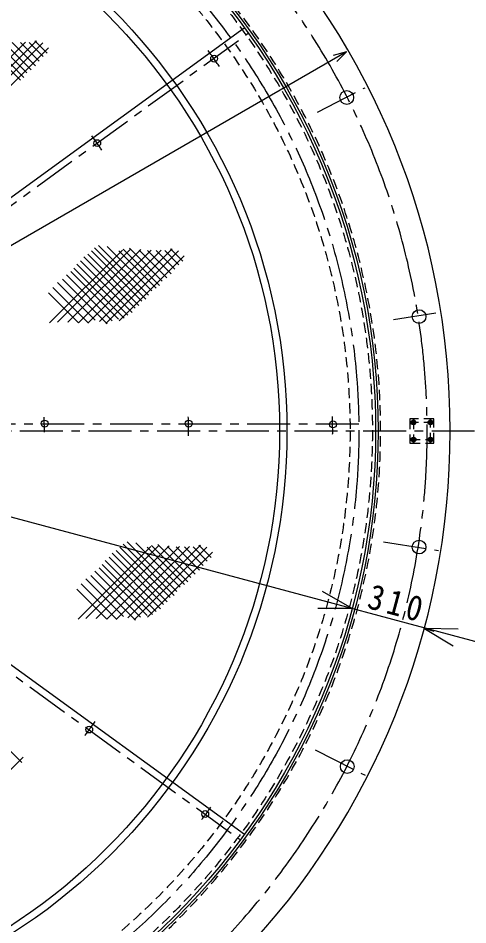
# Model space of a CAD drawing. Units: millimetres, scale not verified. Extents: x -4852 to 4898, y -3473 to 3427.
# Drawn here: x -223 to 1088, y -929 to 1714 of the extents above; entities that cross this region are included whole.
import ezdxf

# ---------------------------------------------------------------- set-up
doc = ezdxf.new("R2010")
doc.units = ezdxf.units.MM
doc.header["$LTSCALE"] = 25
for name, pattern in [('CHAIN1', [8, 5, -1, 1, -1]), ('CHAIN2', [12, 9, -1, 1, -1]), ('DASHED1', [1.8, 1.2, -0.6])]:
    doc.linetypes.add(name, pattern=pattern)
doc.layers.add('0-0', color=7, linetype='Continuous')
doc.styles.add('ＭＳ ゴシック', font='')
doc.styles.get('ＭＳ ゴシック').set_extended_font_data('MS Gothic')

msp = doc.modelspace()

# ---------------------------------------------------------------- linework, layer by layer
at = {"layer": '0-0'}
for p, q in [((-502.33, 1004.27), (436.23, 1686.18)), ((436.86, 1686.03), (437.26, 1686.32)), ((-413.61, 1432.21), (-201.48, 1644.34)), ((-380.89, 1436.3), (-168.75, 1648.43)), ((-362.48, 1430.16), (-150.34, 1642.29)), ((-324.44, 1641.88), (-215.6, 1533.04)), ((-311.57, 1646.92), (-206.09, 1541.44)), ((-293.1, 1649.71), (-197.69, 1554.31)), ((-265.12, 1644.12), (-184.27, 1563.26)), ((-240.5, 1643.56), (-172.23, 1575.29)), ((-215.88, 1643), (-161.6, 1588.72)), ((-190.7, 1643), (-149.57, 1601.87)), ((-173.91, 1648.04), (-138.1, 1612.22)), ((-323.61, 1438.34), (-134.4, 1627.55)), ((-130.93, 825.64), (81.2, 1037.77)), ((-108.43, 827.69), (103.7, 1039.82)), ((-77.75, 827.69), (134.39, 1039.82)), ((-47.06, 825.64), (165.07, 1037.77)), ((-18.43, 825.64), (193.7, 1037.77)), ((-8.71, 1035.87), (137.9, 889.27)), ((0.24, 1044.27), (149.37, 895.14)), ((11.99, 1050.98), (156.92, 906.06)), ((14.3, 829.73), (226.43, 1041.87)), ((32.71, 823.6), (244.84, 1035.73)), ((37.18, 1048.74), (166.44, 919.48)), ((70.75, 1035.32), (179.59, 926.48)), ((83.62, 1040.35), (189.1, 934.87)), ((102.08, 1043.15), (197.49, 947.74)), ((130.06, 1037.55), (210.92, 956.7)), ((154.68, 1036.99), (222.95, 968.73)), ((179.31, 1036.43), (233.58, 982.16)), ((204.49, 1036.43), (245.61, 995.31)), ((221.27, 1041.47), (257.09, 1005.66)), ((-40.6, 1006.22), (109.64, 855.97)), ((-31.09, 1017.97), (118.03, 868.84)), ((-19.9, 1025.8), (129.22, 876.68)), ((71.57, 831.78), (260.78, 1020.99)), ((-60.19, 985.51), (86.14, 839.19)), ((-51.8, 997.26), (97.05, 848.42)), ((-93.76, 953.06), (36.34, 822.96)), ((-82.01, 965.37), (51.44, 831.91)), ((-69.14, 975.44), (70.19, 836.11)), ((-17.66, 824.92), (-122.02, 929.28)), ((1.92, 833.31), (-107.75, 942.99)), ((-46.76, 826.04), (-134.33, 913.61)), ((-79.79, 827.69), (-79.77, 827.71)), ((1137.59, -110.83), (-1759.67, 665.49)), ((94.71, 187.09), (239.64, 42.16)), ((-48.21, -38.25), (163.92, 173.88)), ((-25.71, -36.21), (186.42, 175.92)), ((4.97, -36.21), (217.1, 175.92)), ((35.65, -38.25), (247.78, 173.88)), ((62.81, 161.91), (211.94, 12.78)), ((64.29, -38.25), (276.42, 173.88)), ((74, 171.98), (220.61, 25.37)), ((82.96, 180.37), (232.08, 31.25)), ((97.01, -34.16), (309.15, 177.97)), ((115.42, -40.3), (327.55, 171.83)), ((119.89, 184.85), (249.15, 55.59)), ((153.46, 171.42), (262.3, 62.58)), ((166.33, 176.46), (271.81, 70.98)), ((184.8, 179.25), (280.2, 83.85)), ((212.78, 173.66), (293.63, 92.8)), ((237.4, 173.1), (305.66, 104.83)), ((262.02, 172.54), (316.3, 118.26)), ((287.2, 172.54), (328.33, 131.41)), ((303.99, 177.58), (339.8, 141.76)), ((30.92, 133.37), (179.76, -15.48)), ((42.11, 142.32), (192.35, -7.92)), ((51.62, 154.07), (200.75, 4.95)), ((154.29, -32.12), (343.5, 157.09)), ((13.57, 111.55), (152.9, -27.79)), ((22.52, 121.62), (168.85, -24.71)), ((-11.05, 89.16), (119.05, -40.94)), ((0.7, 101.47), (134.16, -31.98)), ((65.05, -38.98), (-39.31, 65.38)), ((84.64, -30.58), (-25.04, 79.09)), ((35.95, -37.86), (-51.62, 49.71)), ((750.67, -7.16), (664.06, 42.84)), ((-500.27, 15.92), (436.5, -664.69)), ((750.67, -7.16), (650.67, -7.16)), ((2.92, -36.21), (2.94, -36.19)), ((959.88, -64.12), (988.79, -72.62)), ((959.88, -64.12), (1059.86, -66.54)), ((959.88, -64.12), (1045.25, -116.2)), ((-247.44, -419.8), (-211.62, -455.61)), ((-397.14, -629.49), (-207.93, -440.28))]:
    msp.add_line(p, q, dxfattribs=at)
at = {"layer": '0-0', "linetype": 'CHAIN1'}
for p, q in [((-490.58, 988.09), (447.98, 1670)), ((649.42, 1440.44), (788.27, 1511.19)), ((871.3, 835.45), (999.74, 855.79)), ((-354.97, 531.12), (776.94, 531.12)), ((-3617.47, 511.12), (1271.63, 511.12)), ((841.97, 187.49), (1001.94, 162.15)), ((-512.03, -0.26), (424.75, -680.87)), ((642.38, -418.92), (788.27, -493.25))]:
    msp.add_line(p, q, dxfattribs=at)
at = {"layer": '0-0', "color": 4}
for q in [(-3102.64, -599.35), (695.51, 1605.46), (705.86, 1587.53)]:
    msp.add_line((734.15, 1615.81), q, dxfattribs=at)
at = {"layer": '0-0', "linetype": 'DASHED1'}
for p, q in [((988.96, 535.49), (918.96, 535.49)), ((928.96, 545.49), (928.96, 475.49)), ((978.96, 475.49), (978.96, 545.49)), ((918.96, 485.49), (988.96, 485.49))]:
    msp.add_line(p, q, dxfattribs=at)
msp.add_lwpolyline([(918.96, 475.49), (988.96, 475.49), (988.96, 545.49), (918.96, 545.49)], close=True, dxfattribs=at)
at = {"layer": '0-0'}
for centre, radius in [((-1181.73, 510.5), 2008), ((-1181.19, 510.48), 2000), ((-1179.4, 510.21), 1740), ((-1180.93, 510.21), 1720), ((348.49, 1596.02), 10), ((734.85, 1482.8), 20), ((7.67, 1349.72), 10), ((945.67, 844.15), 20), ((-145.48, 531.88), 10), ((274.04, 531.88), 10), ((694.56, 529.89), 10), ((929.1, 535.66), 7), ((929.1, 535.48), 6), ((978.92, 535.48), 7), ((978.92, 535.48), 6), ((929.28, 485.49), 7), ((929.1, 485.67), 6), ((979.09, 485.49), 7), ((979.09, 485.67), 6), ((945.67, 172.04), 20), ((-15.57, -359.83), 10), ((736.17, -467.72), 20), ((322.36, -606.38), 10)]:
    msp.add_circle(centre, radius, dxfattribs=at)
at = {"layer": '0-0', "linetype": 'DASHED1'}
for centre, radius in [((-1181.42, 511.31), 1991), ((-1180.49, 509.73), 1925), ((928.97, 535.47), 3), ((978.97, 535.47), 3), ((928.97, 485.47), 3), ((978.86, 485.37), 3)]:
    msp.add_circle(centre, radius, dxfattribs=at)
at = {"layer": '0-0', "linetype": 'CHAIN2'}
msp.add_circle((-1179.87, 508.54), 1950, dxfattribs=at)
msp.add_circle((-1179.87, 508.54), 1950, dxfattribs=at)
at = {"layer": '0-0'}
msp.add_arc((-1181.73, 510.5), 2218, 186.53171, 173.4667, dxfattribs=at)
at = {"layer": '0-0', "linetype": 'CHAIN2'}
msp.add_arc((-1180.85, 508.83), 2150, 186.68781, 173.36037, dxfattribs=at)
at = {"layer": '0-0', "linetype": 'DASHED1'}
msp.add_arc((-1180.45, 510.87), 2014, 187.18256, 172.96818, dxfattribs=at)
at = {"layer": '0-0', "linetype": 'CHAIN1'}
for centre, radius, start, end in [((-1181.19, 511.1), 1875, 34.51209, 36.25252), ((-1181.19, 510.51), 1455, 34.26367, 36.23753), ((-1181.19, 509.92), 1035, 359.83384, 2.26616), ((-1181.19, 510.51), 1455, 359.42622, 1.6277), ((-1181.19, 511.1), 1875, 359.68882, 1.27601), ((-1181.19, 510.51), 1455, 322.38182, 324.39067), ((-1181.19, 511.1), 1875, 322.80069, 324.16539)]:
    msp.add_arc(centre, radius, start, end, dxfattribs=at)

# ---------------------------------------------------------------- texts
at = {"layer": '0-0', "insert": (790.65, -5.97), "char_height": 73.31, "attachment_point": 7, "rotation": 345, "style": 'ＭＳ ゴシック'}
msp.add_mtext('\\T1.27;\\W0.9;310', dxfattribs=at)

doc.saveas('drawing.dxf')
